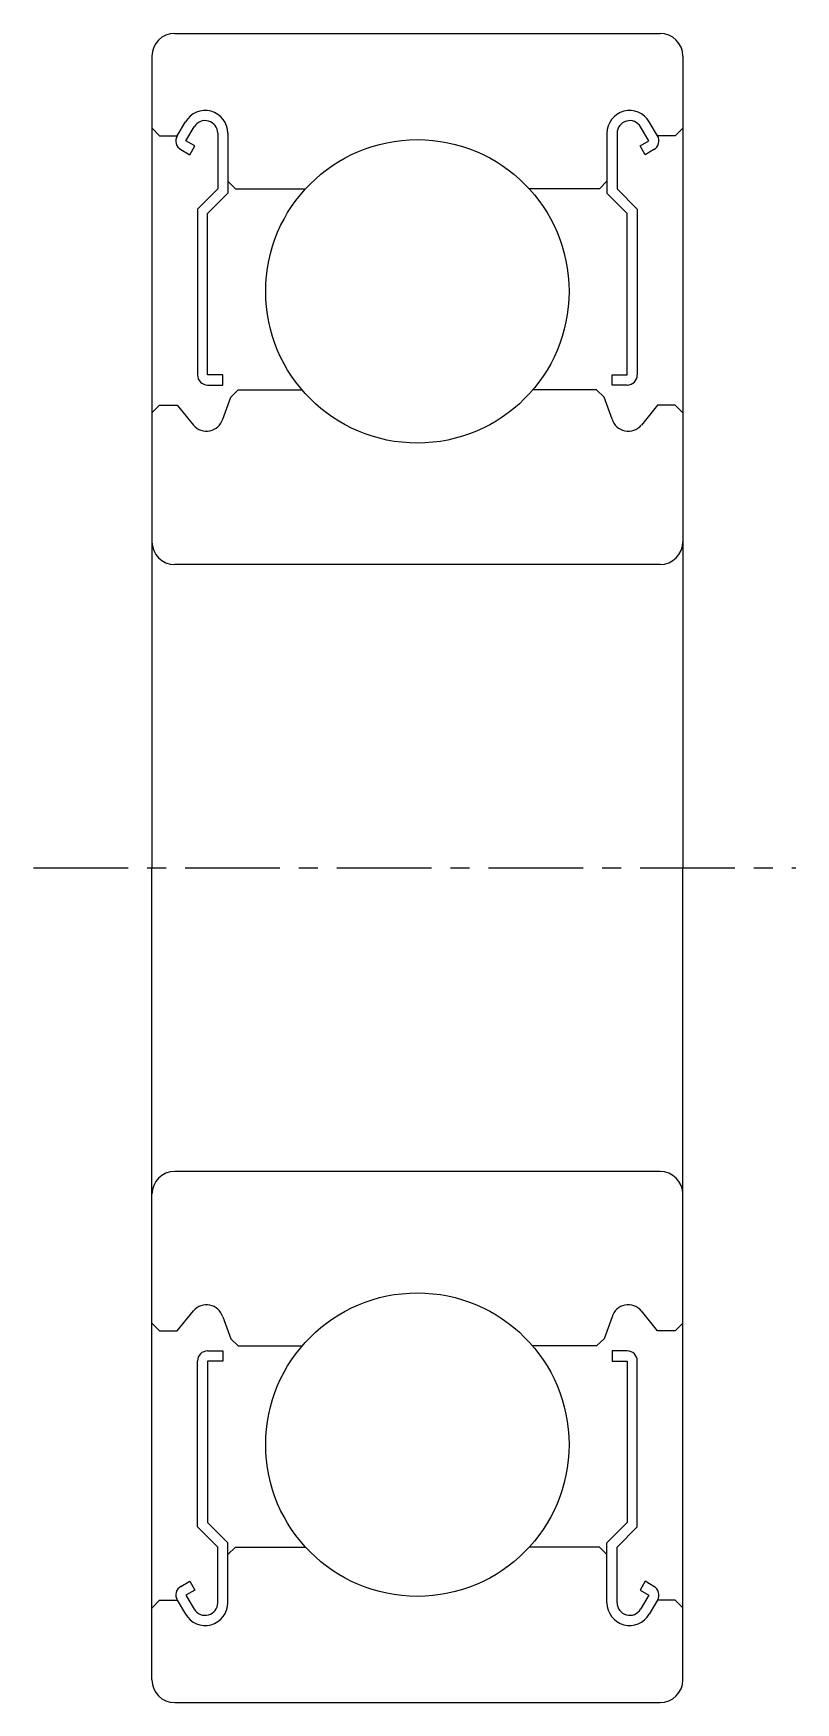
# Model space of a CAD drawing. Extents: x 91.6 to 129.1, y 76.8 to 112.3.
# Drawn here: x 119.09 to 129.14, y 90.26 to 112.26 of the extents above; entities outside this region: 2.
import ezdxf

# ---------------------------------------------------------------- set-up
doc = ezdxf.new("R2010")
doc.units = 0
doc.linetypes.add('CENTER', pattern=[2, 1.25, -0.25, 0.25, -0.25])
doc.layers.get('0').update_dxf_attribs({"linetype": 'CONTINUOUS'})
doc.layers.add('CENTER', color=1, linetype='CENTER')

msp = doc.modelspace()

# ---------------------------------------------------------------- linework, layer by layer
for p, q in [((120.953, 112.265), (127.353, 112.265)), ((120.653, 111.965), (120.653, 101.265)), ((127.653, 111.965), (127.653, 101.265)), ((120.654, 111.015), (120.753, 110.915)), ((120.753, 110.915), (120.987, 110.915)), ((120.987, 110.915), (121.096, 111.099)), ((121.102, 110.848), (121.211, 111.032)), ((121.52, 110.949), (121.52, 110.215)), ((121.653, 110.949), (121.653, 110.16)), ((126.653, 110.949), (126.653, 110.16)), ((126.787, 110.949), (126.787, 110.215)), ((127.205, 110.848), (127.096, 111.032)), ((127.32, 110.915), (127.211, 111.099)), ((127.553, 110.915), (127.32, 110.915)), ((127.653, 111.015), (127.553, 110.915)), ((121.036, 110.733), (121.151, 110.666)), ((121.218, 110.782), (121.102, 110.848)), ((121.151, 110.666), (121.218, 110.781)), ((127.089, 110.782), (127.205, 110.848)), ((127.156, 110.666), (127.089, 110.781)), ((127.271, 110.733), (127.156, 110.666)), ((121.653, 110.315), (121.753, 110.215)), ((126.653, 110.315), (126.553, 110.215)), ((121.52, 110.215), (121.253, 109.948)), ((121.653, 110.16), (121.387, 109.893)), ((121.753, 110.215), (122.678, 110.215)), ((126.553, 110.215), (125.629, 110.215)), ((126.653, 110.16), (126.92, 109.893)), ((126.787, 110.215), (127.053, 109.948)), ((121.253, 109.948), (121.253, 107.763)), ((121.387, 107.763), (121.387, 109.893)), ((126.92, 107.763), (126.92, 109.893)), ((127.053, 109.948), (127.053, 107.763)), ((121.587, 107.763), (121.387, 107.763)), ((121.387, 107.63), (121.587, 107.63)), ((121.587, 107.63), (121.587, 107.763)), ((126.72, 107.763), (126.92, 107.763)), ((126.72, 107.63), (126.72, 107.763)), ((126.92, 107.63), (126.72, 107.63)), ((120.653, 107.265), (120.753, 107.365)), ((120.753, 107.365), (120.987, 107.365)), ((120.987, 107.365), (121.201, 107.102)), ((121.587, 107.181), (121.692, 107.471)), ((121.692, 107.471), (121.792, 107.565)), ((121.792, 107.565), (122.634, 107.565)), ((126.515, 107.565), (125.673, 107.565)), ((126.615, 107.471), (126.515, 107.565)), ((126.72, 107.181), (126.615, 107.471)), ((127.32, 107.365), (127.106, 107.102)), ((127.553, 107.365), (127.32, 107.365)), ((127.653, 107.265), (127.553, 107.365)), ((127.353, 105.265), (120.953, 105.265)), ((120.653, 90.565), (120.653, 101.265)), ((127.653, 90.565), (127.653, 101.265)), ((127.353, 97.265), (120.953, 97.265)), ((127.653, 95.915), (127.654, 95.915)), ((120.653, 95.265), (120.753, 95.165)), ((120.987, 95.165), (121.201, 95.427)), ((121.587, 95.348), (121.692, 95.059)), ((126.72, 95.348), (126.615, 95.059)), ((127.32, 95.165), (127.106, 95.427)), ((127.653, 95.265), (127.553, 95.165)), ((120.753, 95.165), (120.987, 95.165)), ((121.692, 95.059), (121.792, 94.965)), ((126.615, 95.059), (126.515, 94.965)), ((127.553, 95.165), (127.32, 95.165)), ((121.387, 94.9), (121.587, 94.9)), ((121.587, 94.9), (121.587, 94.767)), ((121.792, 94.965), (122.634, 94.965)), ((126.515, 94.965), (125.673, 94.965)), ((126.92, 94.9), (126.72, 94.9)), ((126.72, 94.9), (126.72, 94.767)), ((121.253, 92.582), (121.253, 94.767)), ((121.387, 94.767), (121.387, 92.637)), ((121.587, 94.767), (121.387, 94.767)), ((126.72, 94.767), (126.92, 94.767)), ((126.92, 94.767), (126.92, 92.637)), ((127.053, 92.582), (127.053, 94.767)), ((127.653, 93.24), (127.653, 93.24)), ((121.653, 92.37), (121.387, 92.637)), ((126.653, 92.37), (126.92, 92.637)), ((121.52, 92.315), (121.253, 92.582)), ((126.787, 92.315), (127.053, 92.582)), ((121.52, 91.581), (121.52, 92.315)), ((121.653, 91.581), (121.653, 92.37)), ((121.653, 92.215), (121.753, 92.315)), ((121.753, 92.315), (122.678, 92.315)), ((126.553, 92.315), (125.629, 92.315)), ((126.653, 92.215), (126.553, 92.315)), ((126.653, 91.581), (126.653, 92.37)), ((126.787, 91.581), (126.787, 92.315)), ((121.036, 91.797), (121.151, 91.864)), ((121.218, 91.748), (121.102, 91.682)), ((121.151, 91.864), (121.218, 91.748)), ((127.156, 91.864), (127.089, 91.748)), ((127.089, 91.748), (127.205, 91.682)), ((127.271, 91.797), (127.156, 91.864)), ((120.654, 91.515), (120.753, 91.615)), ((120.753, 91.615), (120.987, 91.615)), ((120.987, 91.615), (121.096, 91.431)), ((121.102, 91.682), (121.211, 91.498)), ((127.205, 91.682), (127.096, 91.498)), ((127.32, 91.615), (127.211, 91.431)), ((127.553, 91.615), (127.32, 91.615)), ((127.653, 91.515), (127.553, 91.615)), ((120.953, 90.265), (127.353, 90.265))]:
    msp.add_line(p, q)
for centre in [(124.153, 108.865), (124.153, 93.665)]:
    msp.add_circle(centre, 2)
for centre, radius, start, end in [((120.953, 111.965), 0.3, 90, 180), ((127.353, 111.965), 0.3, 0, 90), ((121.355, 110.949), 0.299, 0, 150.0002), ((121.355, 110.949), 0.166, 0, 150.0044), ((126.952, 110.949), 0.299, 29.9998, 180), ((126.952, 110.949), 0.166, 29.9956, 180), ((121.102, 110.848), 0.133, 149.9969, 240.0013), ((127.205, 110.848), 0.133, 299.9987, 30.0031), ((121.387, 107.763), 0.133, 180.0001, 270), ((126.92, 107.763), 0.133, 270, 359.9999), ((121.373, 107.246), 0.224, 220.001, 343.1517), ((126.934, 107.246), 0.224, 196.8483, 319.999), ((120.953, 105.565), 0.3, 180, 270), ((127.353, 105.565), 0.3, 270, 0), ((120.953, 96.965), 0.3, 90, 180), ((127.353, 96.965), 0.3, 0, 90), ((121.373, 95.284), 0.224, 16.8483, 139.999), ((126.934, 95.284), 0.224, 40.001, 163.1517), ((121.387, 94.767), 0.133, 90, 179.9999), ((126.92, 94.767), 0.133, 0.0001, 90), ((121.102, 91.682), 0.133, 119.9987, 210.0031), ((127.205, 91.682), 0.133, 329.9969, 60.0013), ((121.355, 91.581), 0.299, 209.9998, 0), ((121.355, 91.581), 0.166, 209.9956, 0), ((126.952, 91.581), 0.299, 180, 330.0002), ((126.952, 91.581), 0.166, 180, 330.0044), ((120.953, 90.565), 0.3, 180, 270), ((127.353, 90.565), 0.3, 270, 0)]:
    msp.add_arc(centre, radius, start, end)
at = {"layer": 'CENTER', "color": 1, "linetype": 'CENTER'}
msp.add_line((119.09, 101.265), (129.141, 101.265), dxfattribs=at)

# ---------------------------------------------------------------- texts
for p in [(91.506, 80.599), (91.506, 76.849)]:
    msp.add_text('B608ZZ', height=1).set_placement(p)

doc.saveas('drawing.dxf')
